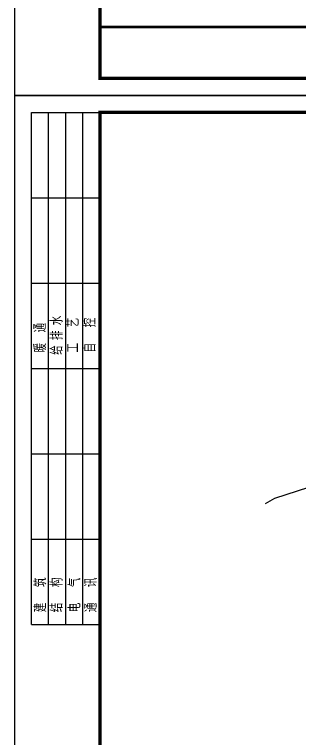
# Model space of a CAD drawing. Extents: x -259369 to -50372, y -155978 to 198088.
# Drawn here: x -218179 to -196145, y -48875 to 7154 of the extents above; entities that cross this region are included whole.
import ezdxf

# ---------------------------------------------------------------- set-up
doc = ezdxf.new("R2010")
doc.units = 0
doc.header["$LTSCALE"] = 1000
doc.header["$MEASUREMENT"] = 0
doc.styles.get("Standard").update_dxf_attribs({"font": 'gbenor.shx', "bigfont": 'gbcbig.shx'})

# ---------------------------------------------------------------- blocks, each defined once
blk = doc.blocks.new('$TITLEBLK$00000095')
for p, q in [((-150, 20), (-150, 0)), ((-150, 20), (0, 20)), ((-125, 20), (-125, 0)), ((-100, 20), (-100, 0)), ((-75, 20), (-75, 0)), ((-75, 20), (-75, 0)), ((-50, 20), (-50, 0)), ((-25, 20), (-25, 0)), ((0, 20), (0, 0)), ((-150, 15), (-75, 15)), ((-75, 15), (0, 15)), ((-150, 10), (-75, 10)), ((-75, 10), (0, 10)), ((-150, 5), (-75, 5)), ((-75, 5), (0, 5))]:
    blk.add_line(p, q)
at = {"width": 0.8}
for s, p in [('建   筑', (-146.45, 15.65)), ('暖  通', (-70.35, 15.73)), ('结   构', (-146.45, 10.91)), ('给 排 水', (-71.03, 10.9)), ('电   气', (-146.45, 5.65)), ('工   艺', (-70.35, 6.13)), ('通   讯', (-146.45, 0.88)), ('自   控', (-70.35, 1.24))]:
    blk.add_text(s, height=3.509, dxfattribs=at).set_placement(p)
blk = doc.blocks.new('rgthtyjyuk')
blk.add_lwpolyline([(0, 0), (420, 0), (420, 297), (0, 297)], close=True)
at = {"const_width": 1}
blk.add_lwpolyline([(25, 5), (415, 5), (415, 292), (25, 292)], close=True, dxfattribs=at)
at = {"const_width": 0.8}
blk.add_lwpolyline([(415, 20), (25, 20)], dxfattribs=at)
at = {"rotation": 90}
blk.add_blockref('$TITLEBLK$00000095', (25, 292), dxfattribs=at)
blk = doc.blocks.new('thwerg')
at = {"color": 252, "linetype": 'Continuous', "elevation": -32017, "flags": 128}
blk.add_lwpolyline([(106933, -30769), (107635, -30369), (114725, -28078), (119240, -25868), (122867, -24992), (126369, -24863), (131244, -25695), (140044, -24946), (146723, -24787), (160192, -25793), (172447, -28232), (182746, -30446)], dxfattribs=at)

msp = doc.modelspace()

# ---------------------------------------------------------------- block references
at = {"xscale": 264.0947391546124, "yscale": 264.0947391546124, "zscale": 264.0947391546124}
for p in [(-218178.93, 894.34), (-218178.93, -77541.8)]:
    msp.add_blockref('rgthtyjyuk', p, dxfattribs=at)
msp.add_blockref('thwerg', (-305695.58, 92.36, 32017))

doc.saveas('drawing.dxf')
